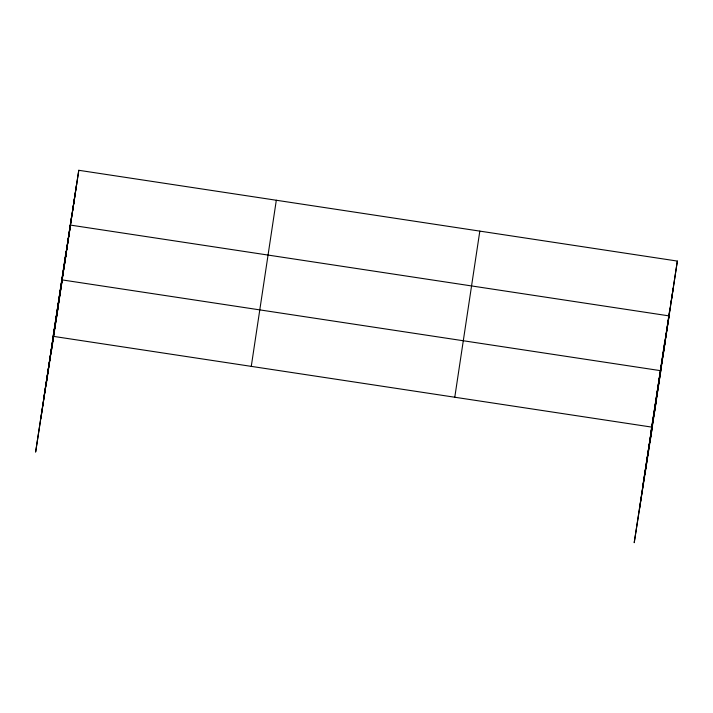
<?xml version="1.0" encoding="UTF-8"?>
<svg xmlns="http://www.w3.org/2000/svg" width="713" height="713" viewBox="0 0 713 713"><rect width="100%" height="100%" fill="white"/><g stroke="black" fill="none" stroke-linecap="round" stroke-linejoin="round"><path stroke-width="1.07" d="M40.917 418.273L65.961 252.152M46.354 383.594L71.398 217.474M51.621 349.94L76.665 183.82M78.787 170.291L35.65 451.926L78.787 170.291L677.35 261.074L650.185 440.723M251.27 366.366L276.314 200.246M454.778 397.23L479.822 231.11M639.49 509.055L664.534 342.935M644.917 474.377L669.962 308.257M72.53 211.226L74.651 197.697M52.432 340.627L70.525 225.103L669.088 315.895L650.996 431.41M64.268 266.047L66.389 252.518M44.161 395.448L62.254 279.924L660.817 370.707L642.734 486.23M55.881 321.697L57.994 308.168M677.35 261.074L634.214 542.709L652.306 427.194L53.742 336.411M671.102 302.009L673.215 288.48M662.832 356.83L664.953 343.301M654.445 412.479L656.566 398.95"/></g></svg>
